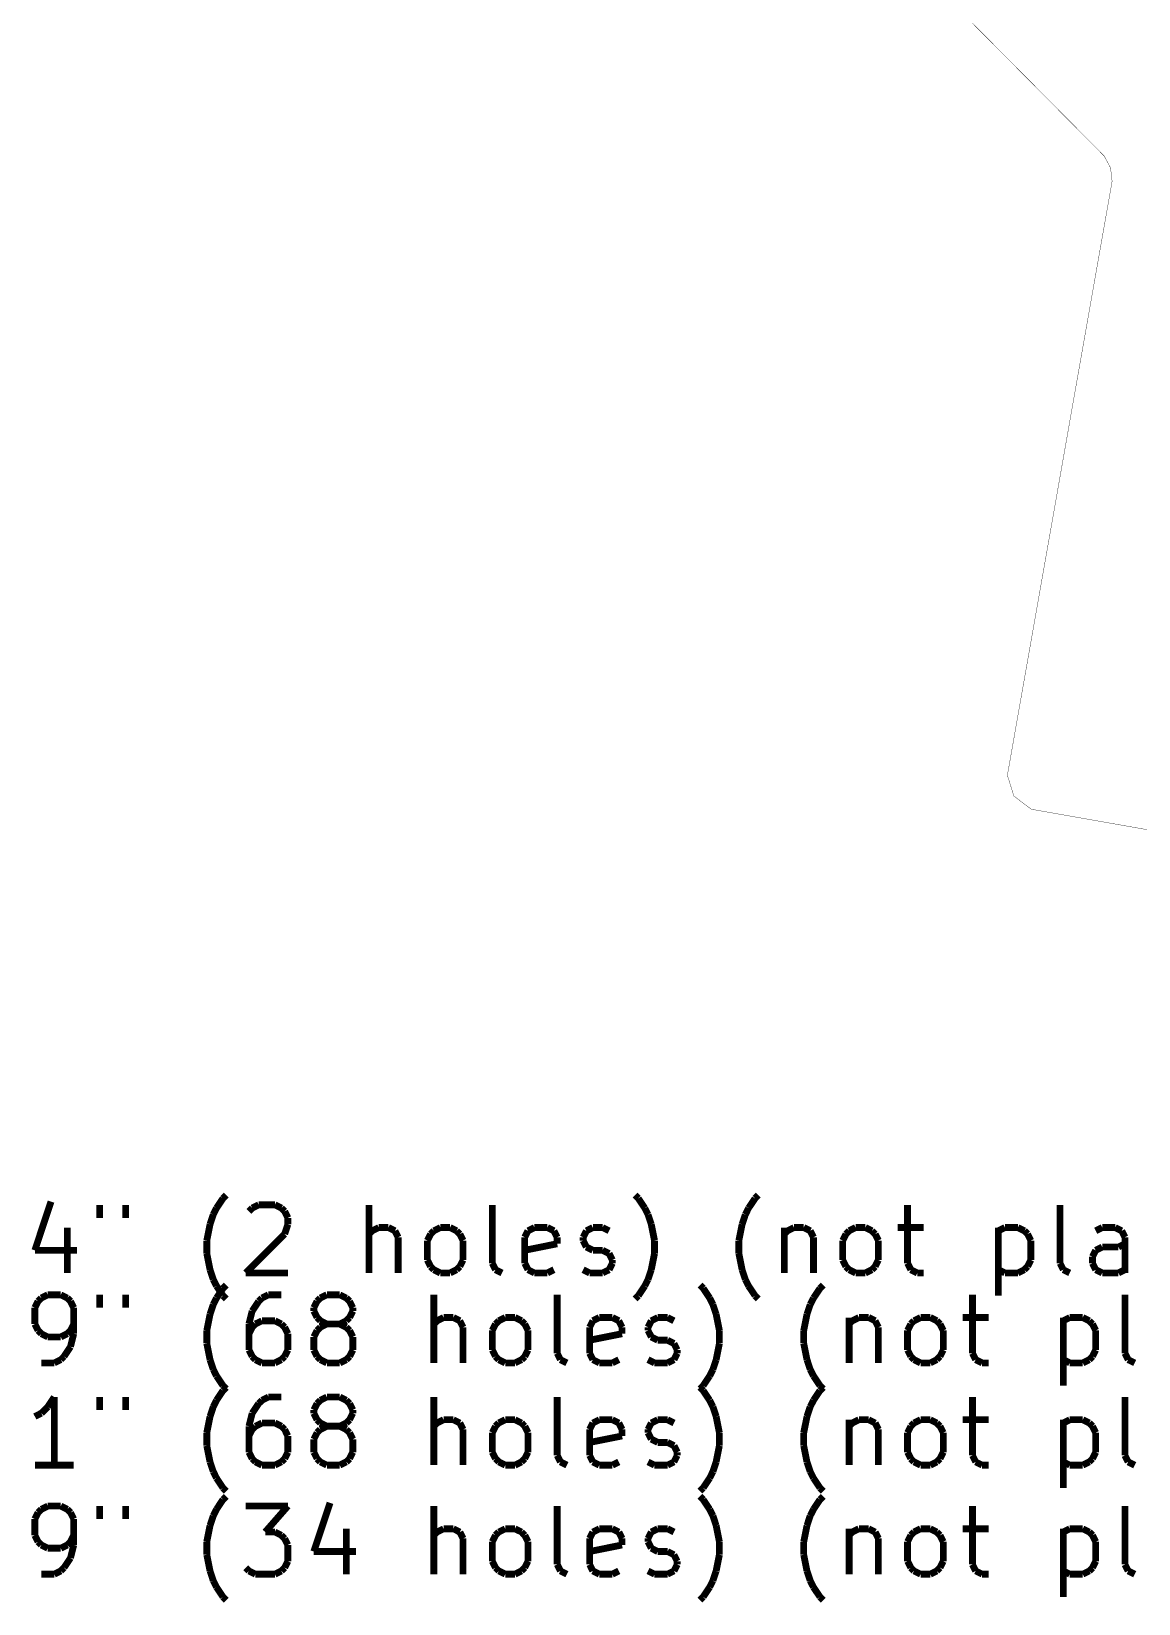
# Model space of a CAD drawing. Extents: x 0.23 to 9.34, y 0.11 to 4.43.
# Drawn here: x 1.493 to 2.772, y 0.108 to 1.925 of the extents above; entities that cross this region are included whole.
import ezdxf

# ---------------------------------------------------------------- set-up
doc = ezdxf.new("R2010")
doc.units = 0
doc.layers.get('0').update_dxf_attribs({"linetype": 'CONTINUOUS'})

msp = doc.modelspace()

# ---------------------------------------------------------------- linework, layer by layer
at = {"color": 173}
for points, const_width in [([(2.4706, 2.04465), (2.73036, 1.78288)], 0.000394), ([(2.74121, 1.74832), (2.74175, 1.75146), (2.73996, 1.76693), (2.73258, 1.78065), (2.73036, 1.78288)], 0.000394), ([(2.74121, 1.74832), (2.62169, 1.07048)], 0.000394), ([(2.62169, 1.07048), (2.62071, 1.06516), (2.62819, 1.04112), (2.64828, 1.02588), (2.65365, 1.0249)], 0.000394), ([(2.65365, 1.0249), (4.04943, 0.778754)], 0.000394), ([(1.71419, 0.576226), (1.71793, 0.579969)], 0.007874), ([(2.19417, 0.576226), (2.19038, 0.579969)], 0.007874), ([(2.32915, 0.576226), (2.3329, 0.579969)], 0.007874), ([(1.51546, 0.572483), (1.49675, 0.516222)], 0.007874), ([(1.57172, 0.568739), (1.57172, 0.553711)], 0.007874), ([(1.60172, 0.568739), (1.60172, 0.553711)], 0.007874), ([(1.70296, 0.557508), (1.70671, 0.564996)], 0.007874), ([(1.70671, 0.564996), (1.71419, 0.576226)], 0.007874), ([(1.74419, 0.561253), (1.74794, 0.564996)], 0.007874), ([(1.74794, 0.564996), (1.75543, 0.568739)], 0.007874), ([(1.75543, 0.568739), (1.77419, 0.568739)], 0.007874), ([(1.77419, 0.568739), (1.78168, 0.564996)], 0.007874), ([(1.78168, 0.564996), (1.78543, 0.561253)], 0.007874), ([(1.78543, 0.561253), (1.78917, 0.553711)], 0.007874), ([(1.88292, 0.490018), (1.88292, 0.568739)], 0.007874), ([(2.02539, 0.501247), (2.02539, 0.568739)], 0.007874), ([(2.20167, 0.564996), (2.19417, 0.576226)], 0.007874), ([(2.2054, 0.557508), (2.20167, 0.564996)], 0.007874), ([(2.31787, 0.557508), (2.32161, 0.564996)], 0.007874), ([(2.32161, 0.564996), (2.32915, 0.576226)], 0.007874), ([(2.50537, 0.568739), (2.50537, 0.501247)], 0.007874), ([(2.68158, 0.501247), (2.68158, 0.568739)], 0.007874), ([(1.53424, 0.542481), (1.53424, 0.490018)], 0.007874), ([(1.69547, 0.527507), (1.69922, 0.546224)], 0.007874), ([(1.69922, 0.546224), (1.70296, 0.557508)], 0.007874), ([(1.78917, 0.546224), (1.78543, 0.534993)], 0.007874), ([(1.78917, 0.553711), (1.78917, 0.546224)], 0.007874), ([(1.89421, 0.542481), (1.88667, 0.538738)], 0.007874), ([(1.90543, 0.542481), (1.89421, 0.542481)], 0.007874), ([(1.91292, 0.538738), (1.90543, 0.542481)], 0.007874), ([(1.9579, 0.538738), (1.96544, 0.542481)], 0.007874), ([(1.96544, 0.542481), (1.97667, 0.542481)], 0.007874), ([(1.97667, 0.542481), (1.98415, 0.538738)], 0.007874), ([(2.06668, 0.538738), (2.07417, 0.542481)], 0.007874), ([(2.07417, 0.542481), (2.08914, 0.542481)], 0.007874), ([(2.08914, 0.542481), (2.09668, 0.538738)], 0.007874), ([(2.13417, 0.538738), (2.14165, 0.542481)], 0.007874), ([(2.14165, 0.542481), (2.15289, 0.542481)], 0.007874), ([(2.15289, 0.542481), (2.16043, 0.538738)], 0.007874), ([(2.20915, 0.546224), (2.2054, 0.557508)], 0.007874), ([(2.21289, 0.527507), (2.20915, 0.546224)], 0.007874), ([(2.31039, 0.527507), (2.31413, 0.546224)], 0.007874), ([(2.31413, 0.546224), (2.31787, 0.557508)], 0.007874), ([(2.3629, 0.542481), (2.3629, 0.490018)], 0.007874), ([(2.36664, 0.538738), (2.37414, 0.542481)], 0.007874), ([(2.37414, 0.542481), (2.38536, 0.542481)], 0.007874), ([(2.38536, 0.542481), (2.39285, 0.538738)], 0.007874), ([(2.43787, 0.538738), (2.44536, 0.542481)], 0.007874), ([(2.44536, 0.542481), (2.4566, 0.542481)], 0.007874), ([(2.4566, 0.542481), (2.46414, 0.538738)], 0.007874), ([(2.49408, 0.542481), (2.52408, 0.542481)], 0.007874), ([(2.61035, 0.542481), (2.61035, 0.463758)], 0.007874), ([(2.61035, 0.538738), (2.61783, 0.542481)], 0.007874), ([(2.61783, 0.542481), (2.63286, 0.542481)], 0.007874), ([(2.63286, 0.542481), (2.64035, 0.538738)], 0.007874), ([(2.73031, 0.542481), (2.72282, 0.538738)], 0.007874), ([(2.74533, 0.542481), (2.73031, 0.542481)], 0.007874), ([(2.75282, 0.538738), (2.74533, 0.542481)], 0.007874), ([(1.69547, 0.512478), (1.69547, 0.527507)], 0.007874), ([(1.78543, 0.534993), (1.74046, 0.490018)], 0.007874), ([(1.88667, 0.538738), (1.88292, 0.534993)], 0.007874), ([(1.91667, 0.53125), (1.91292, 0.538738)], 0.007874), ([(1.91667, 0.490018), (1.91667, 0.53125)], 0.007874), ([(1.95042, 0.527507), (1.95415, 0.534993)], 0.007874), ([(1.95042, 0.504992), (1.95042, 0.527507)], 0.007874), ([(1.95415, 0.534993), (1.9579, 0.538738)], 0.007874), ([(1.98415, 0.538738), (1.9879, 0.534993)], 0.007874), ([(1.9879, 0.534993), (1.99164, 0.527507)], 0.007874), ([(1.99164, 0.527507), (1.99164, 0.504992)], 0.007874), ([(2.06293, 0.53125), (2.06668, 0.538738)], 0.007874), ([(2.06293, 0.501247), (2.06293, 0.53125)], 0.007874), ([(2.10042, 0.523762), (2.06293, 0.516222)], 0.007874), ([(2.09668, 0.538738), (2.10042, 0.53125)], 0.007874), ([(2.10042, 0.53125), (2.10042, 0.523762)], 0.007874), ([(2.13043, 0.53125), (2.13417, 0.538738)], 0.007874), ([(2.13043, 0.527507), (2.13043, 0.53125)], 0.007874), ([(2.13417, 0.519965), (2.13043, 0.527507)], 0.007874), ([(2.21289, 0.512478), (2.21289, 0.527507)], 0.007874), ([(2.31039, 0.512478), (2.31039, 0.527507)], 0.007874), ([(2.3629, 0.534993), (2.36664, 0.538738)], 0.007874), ([(2.39285, 0.538738), (2.39665, 0.53125)], 0.007874), ([(2.39665, 0.53125), (2.39665, 0.490018)], 0.007874), ([(2.43039, 0.527507), (2.43414, 0.534993)], 0.007874), ([(2.43039, 0.504992), (2.43039, 0.527507)], 0.007874), ([(2.43414, 0.534993), (2.43787, 0.538738)], 0.007874), ([(2.46414, 0.538738), (2.46789, 0.534993)], 0.007874), ([(2.46789, 0.534993), (2.47163, 0.527507)], 0.007874), ([(2.47163, 0.527507), (2.47163, 0.504992)], 0.007874), ([(2.64035, 0.538738), (2.6441, 0.534993)], 0.007874), ([(2.6441, 0.534993), (2.64785, 0.527507)], 0.007874), ([(2.64785, 0.527507), (2.64785, 0.504992)], 0.007874), ([(2.74908, 0.519965), (2.75657, 0.523762)], 0.007874), ([(2.75657, 0.53125), (2.75282, 0.538738)], 0.007874), ([(2.75657, 0.490018), (2.75657, 0.53125)], 0.007874), ([(1.49675, 0.516222), (1.54546, 0.516222)], 0.007874), ([(1.69922, 0.493761), (1.69547, 0.512478)], 0.007874), ([(1.95415, 0.497504), (1.95042, 0.504992)], 0.007874), ([(1.99164, 0.504992), (1.9879, 0.497504)], 0.007874), ([(2.14165, 0.516222), (2.13417, 0.519965)], 0.007874), ([(2.15289, 0.516222), (2.14165, 0.516222)], 0.007874), ([(2.16043, 0.512478), (2.15289, 0.516222)], 0.007874), ([(2.16417, 0.504992), (2.16043, 0.512478)], 0.007874), ([(2.16417, 0.501247), (2.16417, 0.504992)], 0.007874), ([(2.20915, 0.493761), (2.21289, 0.512478)], 0.007874), ([(2.31413, 0.493761), (2.31039, 0.512478)], 0.007874), ([(2.43414, 0.497504), (2.43039, 0.504992)], 0.007874), ([(2.47163, 0.504992), (2.46789, 0.497504)], 0.007874), ([(2.64785, 0.504992), (2.6441, 0.497504)], 0.007874), ([(2.71907, 0.508735), (2.72282, 0.516222)], 0.007874), ([(2.71907, 0.501247), (2.71907, 0.508735)], 0.007874), ([(2.72282, 0.516222), (2.73031, 0.519965)], 0.007874), ([(2.73031, 0.519965), (2.74908, 0.519965)], 0.007874), ([(1.70296, 0.482476), (1.69922, 0.493761)], 0.007874), ([(1.74046, 0.490018), (1.78917, 0.490018)], 0.007874), ([(1.9579, 0.493761), (1.95415, 0.497504)], 0.007874), ([(1.96544, 0.490018), (1.9579, 0.493761)], 0.007874), ([(1.97667, 0.490018), (1.96544, 0.490018)], 0.007874), ([(1.98415, 0.493761), (1.97667, 0.490018)], 0.007874), ([(1.9879, 0.497504), (1.98415, 0.493761)], 0.007874), ([(2.02919, 0.493761), (2.02539, 0.501247)], 0.007874), ([(2.03668, 0.490018), (2.02919, 0.493761)], 0.007874), ([(2.06668, 0.493761), (2.06293, 0.501247)], 0.007874), ([(2.07417, 0.490018), (2.06668, 0.493761)], 0.007874), ([(2.08914, 0.490018), (2.07417, 0.490018)], 0.007874), ([(2.09668, 0.493761), (2.08914, 0.490018)], 0.007874), ([(2.13043, 0.493761), (2.13792, 0.490018)], 0.007874), ([(2.13792, 0.490018), (2.15289, 0.490018)], 0.007874), ([(2.15289, 0.490018), (2.16043, 0.493761)], 0.007874), ([(2.16043, 0.493761), (2.16417, 0.501247)], 0.007874), ([(2.2054, 0.482476), (2.20915, 0.493761)], 0.007874), ([(2.31787, 0.482476), (2.31413, 0.493761)], 0.007874), ([(2.43787, 0.493761), (2.43414, 0.497504)], 0.007874), ([(2.44536, 0.490018), (2.43787, 0.493761)], 0.007874), ([(2.4566, 0.490018), (2.44536, 0.490018)], 0.007874), ([(2.46414, 0.493761), (2.4566, 0.490018)], 0.007874), ([(2.46789, 0.497504), (2.46414, 0.493761)], 0.007874), ([(2.50537, 0.501247), (2.50911, 0.493761)], 0.007874), ([(2.50911, 0.493761), (2.5166, 0.490018)], 0.007874), ([(2.5166, 0.490018), (2.52408, 0.490018)], 0.007874), ([(2.61783, 0.490018), (2.61035, 0.493761)], 0.007874), ([(2.63286, 0.490018), (2.61783, 0.490018)], 0.007874), ([(2.64035, 0.493761), (2.63286, 0.490018)], 0.007874), ([(2.6441, 0.497504), (2.64035, 0.493761)], 0.007874), ([(2.68533, 0.493761), (2.68158, 0.501247)], 0.007874), ([(2.69282, 0.490018), (2.68533, 0.493761)], 0.007874), ([(2.72282, 0.493761), (2.71907, 0.501247)], 0.007874), ([(2.73031, 0.490018), (2.72282, 0.493761)], 0.007874), ([(2.74908, 0.490018), (2.73031, 0.490018)], 0.007874), ([(2.75657, 0.493761), (2.74908, 0.490018)], 0.007874), ([(1.70671, 0.474989), (1.70296, 0.482476)], 0.007874), ([(1.71419, 0.463758), (1.70671, 0.474989)], 0.007874), ([(1.70671, 0.461046), (1.71419, 0.472276)], 0.007874), ([(1.71419, 0.472276), (1.71793, 0.476019)], 0.007874), ([(2.19417, 0.463758), (2.20167, 0.474989)], 0.007874), ([(2.20167, 0.474989), (2.2054, 0.482476)], 0.007874), ([(2.26915, 0.472276), (2.2654, 0.476019)], 0.007874), ([(2.27664, 0.461046), (2.26915, 0.472276)], 0.007874), ([(2.32161, 0.474989), (2.31787, 0.482476)], 0.007874), ([(2.32915, 0.463758), (2.32161, 0.474989)], 0.007874), ([(2.39665, 0.461046), (2.40414, 0.472276)], 0.007874), ([(2.40414, 0.472276), (2.40788, 0.476019)], 0.007874), ([(1.50049, 0.457303), (1.49675, 0.449815)], 0.007874), ([(1.50424, 0.461046), (1.50049, 0.457303)], 0.007874), ([(1.51172, 0.464789), (1.50424, 0.461046)], 0.007874), ([(1.52675, 0.464789), (1.51172, 0.464789)], 0.007874), ([(1.53424, 0.461046), (1.52675, 0.464789)], 0.007874), ([(1.53797, 0.457303), (1.53424, 0.461046)], 0.007874), ([(1.54172, 0.449815), (1.53797, 0.457303)], 0.007874), ([(1.57172, 0.464789), (1.57172, 0.449815)], 0.007874), ([(1.60172, 0.464789), (1.60172, 0.449815)], 0.007874), ([(1.69922, 0.442275), (1.70296, 0.45356)], 0.007874), ([(1.70296, 0.45356), (1.70671, 0.461046)], 0.007874), ([(1.71793, 0.460015), (1.71419, 0.463758)], 0.007874), ([(1.75543, 0.457303), (1.74794, 0.446072)], 0.007874), ([(1.75922, 0.461046), (1.75543, 0.457303)], 0.007874), ([(1.76671, 0.464789), (1.75922, 0.461046)], 0.007874), ([(1.78168, 0.464789), (1.76671, 0.464789)], 0.007874), ([(1.81917, 0.449815), (1.82292, 0.457303)], 0.007874), ([(1.82292, 0.457303), (1.82671, 0.461046)], 0.007874), ([(1.82671, 0.461046), (1.83421, 0.464789)], 0.007874), ([(1.83421, 0.464789), (1.84918, 0.464789)], 0.007874), ([(1.84918, 0.464789), (1.85667, 0.461046)], 0.007874), ([(1.85667, 0.461046), (1.86046, 0.457303)], 0.007874), ([(1.86046, 0.457303), (1.86421, 0.449815)], 0.007874), ([(1.9579, 0.386068), (1.9579, 0.464789)], 0.007874), ([(2.10042, 0.397299), (2.10042, 0.464789)], 0.007874), ([(2.19038, 0.460015), (2.19417, 0.463758)], 0.007874), ([(2.28039, 0.45356), (2.27664, 0.461046)], 0.007874), ([(2.28413, 0.442275), (2.28039, 0.45356)], 0.007874), ([(2.3329, 0.460015), (2.32915, 0.463758)], 0.007874), ([(2.38911, 0.442275), (2.39285, 0.45356)], 0.007874), ([(2.39285, 0.45356), (2.39665, 0.461046)], 0.007874), ([(2.58035, 0.464789), (2.58035, 0.397299)], 0.007874), ([(2.75657, 0.397299), (2.75657, 0.464789)], 0.007874), ([(1.49675, 0.449815), (1.49675, 0.431044)], 0.007874), ([(1.54172, 0.419814), (1.54172, 0.449815)], 0.007874), ([(1.69547, 0.423557), (1.69922, 0.442275)], 0.007874), ([(1.74794, 0.446072), (1.74419, 0.431044)], 0.007874), ([(1.75922, 0.434788), (1.75168, 0.431044)], 0.007874), ([(1.77419, 0.434788), (1.75922, 0.434788)], 0.007874), ([(1.78168, 0.431044), (1.77419, 0.434788)], 0.007874), ([(1.81917, 0.446072), (1.81917, 0.449815)], 0.007874), ([(1.82292, 0.438531), (1.81917, 0.446072)], 0.007874), ([(1.82671, 0.434788), (1.82292, 0.438531)], 0.007874), ([(1.83421, 0.431044), (1.82671, 0.434788)], 0.007874), ([(1.85667, 0.434788), (1.84918, 0.431044)], 0.007874), ([(1.86046, 0.438531), (1.85667, 0.434788)], 0.007874), ([(1.86421, 0.446072), (1.86046, 0.438531)], 0.007874), ([(1.86421, 0.449815), (1.86421, 0.446072)], 0.007874), ([(1.96169, 0.434788), (1.9579, 0.431044)], 0.007874), ([(1.96918, 0.438531), (1.96169, 0.434788)], 0.007874), ([(1.98042, 0.438531), (1.96918, 0.438531)], 0.007874), ([(1.9879, 0.434788), (1.98042, 0.438531)], 0.007874), ([(1.99164, 0.4273), (1.9879, 0.434788)], 0.007874), ([(2.02919, 0.431044), (2.03293, 0.434788)], 0.007874), ([(2.03293, 0.434788), (2.04042, 0.438531)], 0.007874), ([(2.04042, 0.438531), (2.05165, 0.438531)], 0.007874), ([(2.05165, 0.438531), (2.05919, 0.434788)], 0.007874), ([(2.05919, 0.434788), (2.06293, 0.431044)], 0.007874), ([(2.13792, 0.4273), (2.14165, 0.434788)], 0.007874), ([(2.14165, 0.434788), (2.14914, 0.438531)], 0.007874), ([(2.14914, 0.438531), (2.16417, 0.438531)], 0.007874), ([(2.16417, 0.438531), (2.17165, 0.434788)], 0.007874), ([(2.17165, 0.434788), (2.1754, 0.4273)], 0.007874), ([(2.2054, 0.4273), (2.20915, 0.434788)], 0.007874), ([(2.20915, 0.434788), (2.21664, 0.438531)], 0.007874), ([(2.21664, 0.438531), (2.22792, 0.438531)], 0.007874), ([(2.22792, 0.438531), (2.2354, 0.434788)], 0.007874), ([(2.28788, 0.423557), (2.28413, 0.442275)], 0.007874), ([(2.38536, 0.423557), (2.38911, 0.442275)], 0.007874), ([(2.43787, 0.438531), (2.43787, 0.386068)], 0.007874), ([(2.43787, 0.431044), (2.44162, 0.434788)], 0.007874), ([(2.44162, 0.434788), (2.44911, 0.438531)], 0.007874), ([(2.44911, 0.438531), (2.46035, 0.438531)], 0.007874), ([(2.46035, 0.438531), (2.46789, 0.434788)], 0.007874), ([(2.46789, 0.434788), (2.47163, 0.4273)], 0.007874), ([(2.50911, 0.431044), (2.51286, 0.434788)], 0.007874), ([(2.51286, 0.434788), (2.52035, 0.438531)], 0.007874), ([(2.52035, 0.438531), (2.53162, 0.438531)], 0.007874), ([(2.53162, 0.438531), (2.53911, 0.434788)], 0.007874), ([(2.53911, 0.434788), (2.54286, 0.431044)], 0.007874), ([(2.56913, 0.438531), (2.59912, 0.438531)], 0.007874), ([(2.68533, 0.438531), (2.68533, 0.35981)], 0.007874), ([(2.68533, 0.434788), (2.69282, 0.438531)], 0.007874), ([(2.69282, 0.438531), (2.70785, 0.438531)], 0.007874), ([(2.70785, 0.438531), (2.71533, 0.434788)], 0.007874), ([(2.71533, 0.434788), (2.71907, 0.431044)], 0.007874), ([(1.49675, 0.431044), (1.50049, 0.423557)], 0.007874), ([(1.50049, 0.423557), (1.50424, 0.419814)], 0.007874), ([(1.50424, 0.419814), (1.51172, 0.416069)], 0.007874), ([(1.51172, 0.416069), (1.52675, 0.416069)], 0.007874), ([(1.52675, 0.416069), (1.53424, 0.419814)], 0.007874), ([(1.53424, 0.419814), (1.53797, 0.423557)], 0.007874), ([(1.53797, 0.423557), (1.54172, 0.431044)], 0.007874), ([(1.53797, 0.404785), (1.54172, 0.419814)], 0.007874), ([(1.69547, 0.408529), (1.69547, 0.423557)], 0.007874), ([(1.74419, 0.431044), (1.74419, 0.401042)], 0.007874), ([(1.74794, 0.4273), (1.74419, 0.419814)], 0.007874), ([(1.75168, 0.431044), (1.74794, 0.4273)], 0.007874), ([(1.78543, 0.4273), (1.78168, 0.431044)], 0.007874), ([(1.78917, 0.419814), (1.78543, 0.4273)], 0.007874), ([(1.78917, 0.401042), (1.78917, 0.419814)], 0.007874), ([(1.82292, 0.423557), (1.81917, 0.416069)], 0.007874), ([(1.81917, 0.416069), (1.81917, 0.401042)], 0.007874), ([(1.82671, 0.4273), (1.82292, 0.423557)], 0.007874), ([(1.83421, 0.431044), (1.82671, 0.4273)], 0.007874), ([(1.84918, 0.431044), (1.83421, 0.431044)], 0.007874), ([(1.85667, 0.4273), (1.84918, 0.431044)], 0.007874), ([(1.86046, 0.423557), (1.85667, 0.4273)], 0.007874), ([(1.86421, 0.416069), (1.86046, 0.423557)], 0.007874), ([(1.86421, 0.401042), (1.86421, 0.416069)], 0.007874), ([(1.99164, 0.386068), (1.99164, 0.4273)], 0.007874), ([(2.02539, 0.423557), (2.02919, 0.431044)], 0.007874), ([(2.02539, 0.401042), (2.02539, 0.423557)], 0.007874), ([(2.06293, 0.431044), (2.06668, 0.423557)], 0.007874), ([(2.06668, 0.423557), (2.06668, 0.401042)], 0.007874), ([(2.13792, 0.397299), (2.13792, 0.4273)], 0.007874), ([(2.1754, 0.419814), (2.13792, 0.412326)], 0.007874), ([(2.1754, 0.4273), (2.1754, 0.419814)], 0.007874), ([(2.2054, 0.423557), (2.2054, 0.4273)], 0.007874), ([(2.20915, 0.416069), (2.2054, 0.423557)], 0.007874), ([(2.21664, 0.412326), (2.20915, 0.416069)], 0.007874), ([(2.28788, 0.408529), (2.28788, 0.423557)], 0.007874), ([(2.38536, 0.408529), (2.38536, 0.423557)], 0.007874), ([(2.47163, 0.4273), (2.47163, 0.386068)], 0.007874), ([(2.50537, 0.423557), (2.50911, 0.431044)], 0.007874), ([(2.50537, 0.401042), (2.50537, 0.423557)], 0.007874), ([(2.54286, 0.431044), (2.5466, 0.423557)], 0.007874), ([(2.5466, 0.423557), (2.5466, 0.401042)], 0.007874), ([(2.71907, 0.431044), (2.72282, 0.423557)], 0.007874), ([(2.72282, 0.423557), (2.72282, 0.401042)], 0.007874), ([(1.53049, 0.393554), (1.53797, 0.404785)], 0.007874), ([(1.69922, 0.389811), (1.69547, 0.408529)], 0.007874), ([(1.74419, 0.401042), (1.74794, 0.393554)], 0.007874), ([(1.78543, 0.393554), (1.78917, 0.401042)], 0.007874), ([(1.81917, 0.401042), (1.82292, 0.393554)], 0.007874), ([(1.86046, 0.393554), (1.86421, 0.401042)], 0.007874), ([(2.02919, 0.393554), (2.02539, 0.401042)], 0.007874), ([(2.06668, 0.401042), (2.06293, 0.393554)], 0.007874), ([(2.10417, 0.389811), (2.10042, 0.397299)], 0.007874), ([(2.14165, 0.389811), (2.13792, 0.397299)], 0.007874), ([(2.22792, 0.412326), (2.21664, 0.412326)], 0.007874), ([(2.2354, 0.408529), (2.22792, 0.412326)], 0.007874), ([(2.23915, 0.401042), (2.2354, 0.408529)], 0.007874), ([(2.2354, 0.389811), (2.23915, 0.397299)], 0.007874), ([(2.23915, 0.397299), (2.23915, 0.401042)], 0.007874), ([(2.28413, 0.389811), (2.28788, 0.408529)], 0.007874), ([(2.38911, 0.389811), (2.38536, 0.408529)], 0.007874), ([(2.50911, 0.393554), (2.50537, 0.401042)], 0.007874), ([(2.5466, 0.401042), (2.54286, 0.393554)], 0.007874), ([(2.58035, 0.397299), (2.5841, 0.389811)], 0.007874), ([(2.72282, 0.401042), (2.71907, 0.393554)], 0.007874), ([(2.76031, 0.389811), (2.75657, 0.397299)], 0.007874), ([(1.50424, 0.386068), (1.51921, 0.386068)], 0.007874), ([(1.51921, 0.386068), (1.52675, 0.389811)], 0.007874), ([(1.52675, 0.389811), (1.53049, 0.393554)], 0.007874), ([(1.70296, 0.378581), (1.69922, 0.389811)], 0.007874), ([(1.70671, 0.371039), (1.70296, 0.378581)], 0.007874), ([(1.74794, 0.393554), (1.75168, 0.389811)], 0.007874), ([(1.75168, 0.389811), (1.75922, 0.386068)], 0.007874), ([(1.75922, 0.386068), (1.77419, 0.386068)], 0.007874), ([(1.77419, 0.386068), (1.78168, 0.389811)], 0.007874), ([(1.78168, 0.389811), (1.78543, 0.393554)], 0.007874), ([(1.82292, 0.393554), (1.82671, 0.389811)], 0.007874), ([(1.82671, 0.389811), (1.83421, 0.386068)], 0.007874), ([(1.83421, 0.386068), (1.84918, 0.386068)], 0.007874), ([(1.84918, 0.386068), (1.85667, 0.389811)], 0.007874), ([(1.85667, 0.389811), (1.86046, 0.393554)], 0.007874), ([(2.03293, 0.389811), (2.02919, 0.393554)], 0.007874), ([(2.04042, 0.386068), (2.03293, 0.389811)], 0.007874), ([(2.05165, 0.386068), (2.04042, 0.386068)], 0.007874), ([(2.05919, 0.389811), (2.05165, 0.386068)], 0.007874), ([(2.06293, 0.393554), (2.05919, 0.389811)], 0.007874), ([(2.11165, 0.386068), (2.10417, 0.389811)], 0.007874), ([(2.14914, 0.386068), (2.14165, 0.389811)], 0.007874), ([(2.16417, 0.386068), (2.14914, 0.386068)], 0.007874), ([(2.17165, 0.389811), (2.16417, 0.386068)], 0.007874), ([(2.2054, 0.389811), (2.21289, 0.386068)], 0.007874), ([(2.21289, 0.386068), (2.22792, 0.386068)], 0.007874), ([(2.22792, 0.386068), (2.2354, 0.389811)], 0.007874), ([(2.27664, 0.371039), (2.28039, 0.378581)], 0.007874), ([(2.28039, 0.378581), (2.28413, 0.389811)], 0.007874), ([(2.39285, 0.378581), (2.38911, 0.389811)], 0.007874), ([(2.39665, 0.371039), (2.39285, 0.378581)], 0.007874), ([(2.51286, 0.389811), (2.50911, 0.393554)], 0.007874), ([(2.52035, 0.386068), (2.51286, 0.389811)], 0.007874), ([(2.53162, 0.386068), (2.52035, 0.386068)], 0.007874), ([(2.53911, 0.389811), (2.53162, 0.386068)], 0.007874), ([(2.54286, 0.393554), (2.53911, 0.389811)], 0.007874), ([(2.5841, 0.389811), (2.59158, 0.386068)], 0.007874), ([(2.59158, 0.386068), (2.59912, 0.386068)], 0.007874), ([(2.69282, 0.386068), (2.68533, 0.389811)], 0.007874), ([(2.70785, 0.386068), (2.69282, 0.386068)], 0.007874), ([(2.71533, 0.389811), (2.70785, 0.386068)], 0.007874), ([(2.71907, 0.393554), (2.71533, 0.389811)], 0.007874), ([(2.76785, 0.386068), (2.76031, 0.389811)], 0.007874), ([(1.71419, 0.35981), (1.70671, 0.371039)], 0.007874), ([(1.71793, 0.356065), (1.71419, 0.35981)], 0.007874), ([(2.2654, 0.356065), (2.26915, 0.35981)], 0.007874), ([(2.26915, 0.35981), (2.27664, 0.371039)], 0.007874), ([(2.40414, 0.35981), (2.39665, 0.371039)], 0.007874), ([(2.40788, 0.356065), (2.40414, 0.35981)], 0.007874), ([(1.51921, 0.346679), (1.51172, 0.335449)], 0.007874), ([(1.51921, 0.267958), (1.51921, 0.346679)], 0.007874), ([(1.57172, 0.346679), (1.57172, 0.331706)], 0.007874), ([(1.60172, 0.346679), (1.60172, 0.331706)], 0.007874), ([(1.70296, 0.335449), (1.70671, 0.342936)], 0.007874), ([(1.70671, 0.342936), (1.71419, 0.354167)], 0.007874), ([(1.71419, 0.354167), (1.71793, 0.35791)], 0.007874), ([(1.75922, 0.342936), (1.75543, 0.339193)], 0.007874), ([(1.76671, 0.346679), (1.75922, 0.342936)], 0.007874), ([(1.78168, 0.346679), (1.76671, 0.346679)], 0.007874), ([(1.82292, 0.339193), (1.82671, 0.342936)], 0.007874), ([(1.82671, 0.342936), (1.83421, 0.346679)], 0.007874), ([(1.83421, 0.346679), (1.84918, 0.346679)], 0.007874), ([(1.84918, 0.346679), (1.85667, 0.342936)], 0.007874), ([(1.85667, 0.342936), (1.86046, 0.339193)], 0.007874), ([(1.9579, 0.267958), (1.9579, 0.346679)], 0.007874), ([(2.10042, 0.279189), (2.10042, 0.346679)], 0.007874), ([(2.26915, 0.354167), (2.2654, 0.35791)], 0.007874), ([(2.27664, 0.342936), (2.26915, 0.354167)], 0.007874), ([(2.28039, 0.335449), (2.27664, 0.342936)], 0.007874), ([(2.39285, 0.335449), (2.39665, 0.342936)], 0.007874), ([(2.39665, 0.342936), (2.40414, 0.354167)], 0.007874), ([(2.40414, 0.354167), (2.40788, 0.35791)], 0.007874), ([(2.58035, 0.346679), (2.58035, 0.279189)], 0.007874), ([(2.75657, 0.279189), (2.75657, 0.346679)], 0.007874), ([(1.50424, 0.327963), (1.49675, 0.324164)], 0.007874), ([(1.51172, 0.335449), (1.50424, 0.327963)], 0.007874), ([(1.69547, 0.305447), (1.69922, 0.324164)], 0.007874), ([(1.69922, 0.324164), (1.70296, 0.335449)], 0.007874), ([(1.74794, 0.327963), (1.74419, 0.312935)], 0.007874), ([(1.75543, 0.339193), (1.74794, 0.327963)], 0.007874), ([(1.81917, 0.331706), (1.82292, 0.339193)], 0.007874), ([(1.81917, 0.327963), (1.81917, 0.331706)], 0.007874), ([(1.82292, 0.320421), (1.81917, 0.327963)], 0.007874), ([(1.86046, 0.339193), (1.86421, 0.331706)], 0.007874), ([(1.86421, 0.327963), (1.86046, 0.320421)], 0.007874), ([(1.86421, 0.331706), (1.86421, 0.327963)], 0.007874), ([(2.28413, 0.324164), (2.28039, 0.335449)], 0.007874), ([(2.28788, 0.305447), (2.28413, 0.324164)], 0.007874), ([(2.38536, 0.305447), (2.38911, 0.324164)], 0.007874), ([(2.38911, 0.324164), (2.39285, 0.335449)], 0.007874), ([(1.69547, 0.290419), (1.69547, 0.305447)], 0.007874), ([(1.74419, 0.312935), (1.74419, 0.282932)], 0.007874), ([(1.74794, 0.30919), (1.74419, 0.301704)], 0.007874), ([(1.75168, 0.312935), (1.74794, 0.30919)], 0.007874), ([(1.75922, 0.316678), (1.75168, 0.312935)], 0.007874), ([(1.77419, 0.316678), (1.75922, 0.316678)], 0.007874), ([(1.78168, 0.312935), (1.77419, 0.316678)], 0.007874), ([(1.78543, 0.30919), (1.78168, 0.312935)], 0.007874), ([(1.78917, 0.301704), (1.78543, 0.30919)], 0.007874), ([(1.82292, 0.305447), (1.81917, 0.29796)], 0.007874), ([(1.82671, 0.316678), (1.82292, 0.320421)], 0.007874), ([(1.82671, 0.30919), (1.82292, 0.305447)], 0.007874), ([(1.83421, 0.312935), (1.82671, 0.316678)], 0.007874), ([(1.83421, 0.312935), (1.82671, 0.30919)], 0.007874), ([(1.84918, 0.312935), (1.83421, 0.312935)], 0.007874), ([(1.85667, 0.316678), (1.84918, 0.312935)], 0.007874), ([(1.85667, 0.30919), (1.84918, 0.312935)], 0.007874), ([(1.86046, 0.320421), (1.85667, 0.316678)], 0.007874), ([(1.86046, 0.305447), (1.85667, 0.30919)], 0.007874), ([(1.86421, 0.29796), (1.86046, 0.305447)], 0.007874), ([(1.96169, 0.316678), (1.9579, 0.312935)], 0.007874), ([(1.96918, 0.320421), (1.96169, 0.316678)], 0.007874), ([(1.98042, 0.320421), (1.96918, 0.320421)], 0.007874), ([(1.9879, 0.316678), (1.98042, 0.320421)], 0.007874), ([(1.99164, 0.30919), (1.9879, 0.316678)], 0.007874), ([(1.99164, 0.267958), (1.99164, 0.30919)], 0.007874), ([(2.02539, 0.305447), (2.02919, 0.312935)], 0.007874), ([(2.02539, 0.282932), (2.02539, 0.305447)], 0.007874), ([(2.02919, 0.312935), (2.03293, 0.316678)], 0.007874), ([(2.03293, 0.316678), (2.04042, 0.320421)], 0.007874), ([(2.04042, 0.320421), (2.05165, 0.320421)], 0.007874), ([(2.05165, 0.320421), (2.05919, 0.316678)], 0.007874), ([(2.05919, 0.316678), (2.06293, 0.312935)], 0.007874), ([(2.06293, 0.312935), (2.06668, 0.305447)], 0.007874), ([(2.06668, 0.305447), (2.06668, 0.282932)], 0.007874), ([(2.13792, 0.30919), (2.14165, 0.316678)], 0.007874), ([(2.13792, 0.279189), (2.13792, 0.30919)], 0.007874), ([(2.14165, 0.316678), (2.14914, 0.320421)], 0.007874), ([(2.14914, 0.320421), (2.16417, 0.320421)], 0.007874), ([(2.16417, 0.320421), (2.17165, 0.316678)], 0.007874), ([(2.17165, 0.316678), (2.1754, 0.30919)], 0.007874), ([(2.1754, 0.30919), (2.1754, 0.301704)], 0.007874), ([(2.2054, 0.30919), (2.20915, 0.316678)], 0.007874), ([(2.2054, 0.305447), (2.2054, 0.30919)], 0.007874), ([(2.20915, 0.29796), (2.2054, 0.305447)], 0.007874), ([(2.20915, 0.316678), (2.21664, 0.320421)], 0.007874), ([(2.21664, 0.320421), (2.22792, 0.320421)], 0.007874), ([(2.22792, 0.320421), (2.2354, 0.316678)], 0.007874), ([(2.28788, 0.290419), (2.28788, 0.305447)], 0.007874), ([(2.38536, 0.290419), (2.38536, 0.305447)], 0.007874), ([(2.43787, 0.320421), (2.43787, 0.267958)], 0.007874), ([(2.43787, 0.312935), (2.44162, 0.316678)], 0.007874), ([(2.44162, 0.316678), (2.44911, 0.320421)], 0.007874), ([(2.44911, 0.320421), (2.46035, 0.320421)], 0.007874), ([(2.46035, 0.320421), (2.46789, 0.316678)], 0.007874), ([(2.46789, 0.316678), (2.47163, 0.30919)], 0.007874), ([(2.47163, 0.30919), (2.47163, 0.267958)], 0.007874), ([(2.50537, 0.305447), (2.50911, 0.312935)], 0.007874), ([(2.50537, 0.282932), (2.50537, 0.305447)], 0.007874), ([(2.50911, 0.312935), (2.51286, 0.316678)], 0.007874), ([(2.51286, 0.316678), (2.52035, 0.320421)], 0.007874), ([(2.52035, 0.320421), (2.53162, 0.320421)], 0.007874), ([(2.53162, 0.320421), (2.53911, 0.316678)], 0.007874), ([(2.53911, 0.316678), (2.54286, 0.312935)], 0.007874), ([(2.54286, 0.312935), (2.5466, 0.305447)], 0.007874), ([(2.5466, 0.305447), (2.5466, 0.282932)], 0.007874), ([(2.56913, 0.320421), (2.59912, 0.320421)], 0.007874), ([(2.68533, 0.320421), (2.68533, 0.241699)], 0.007874), ([(2.68533, 0.316678), (2.69282, 0.320421)], 0.007874), ([(2.69282, 0.320421), (2.70785, 0.320421)], 0.007874), ([(2.70785, 0.320421), (2.71533, 0.316678)], 0.007874), ([(2.71533, 0.316678), (2.71907, 0.312935)], 0.007874), ([(2.71907, 0.312935), (2.72282, 0.305447)], 0.007874), ([(2.72282, 0.305447), (2.72282, 0.282932)], 0.007874), ([(1.69922, 0.271701), (1.69547, 0.290419)], 0.007874), ([(1.78917, 0.282932), (1.78917, 0.301704)], 0.007874), ([(1.81917, 0.29796), (1.81917, 0.282932)], 0.007874), ([(1.86421, 0.282932), (1.86421, 0.29796)], 0.007874), ([(2.1754, 0.301704), (2.13792, 0.294217)], 0.007874), ([(2.21664, 0.294217), (2.20915, 0.29796)], 0.007874), ([(2.22792, 0.294217), (2.21664, 0.294217)], 0.007874), ([(2.2354, 0.290419), (2.22792, 0.294217)], 0.007874), ([(2.23915, 0.282932), (2.2354, 0.290419)], 0.007874), ([(2.28413, 0.271701), (2.28788, 0.290419)], 0.007874), ([(2.38911, 0.271701), (2.38536, 0.290419)], 0.007874), ([(1.70296, 0.260471), (1.69922, 0.271701)], 0.007874), ([(1.74419, 0.282932), (1.74794, 0.275444)], 0.007874), ([(1.74794, 0.275444), (1.75168, 0.271701)], 0.007874), ([(1.75168, 0.271701), (1.75922, 0.267958)], 0.007874), ([(1.77419, 0.267958), (1.78168, 0.271701)], 0.007874), ([(1.78168, 0.271701), (1.78543, 0.275444)], 0.007874), ([(1.78543, 0.275444), (1.78917, 0.282932)], 0.007874), ([(1.81917, 0.282932), (1.82292, 0.275444)], 0.007874), ([(1.82292, 0.275444), (1.82671, 0.271701)], 0.007874), ([(1.82671, 0.271701), (1.83421, 0.267958)], 0.007874), ([(1.84918, 0.267958), (1.85667, 0.271701)], 0.007874), ([(1.85667, 0.271701), (1.86046, 0.275444)], 0.007874), ([(1.86046, 0.275444), (1.86421, 0.282932)], 0.007874), ([(2.02919, 0.275444), (2.02539, 0.282932)], 0.007874), ([(2.03293, 0.271701), (2.02919, 0.275444)], 0.007874), ([(2.04042, 0.267958), (2.03293, 0.271701)], 0.007874), ([(2.05919, 0.271701), (2.05165, 0.267958)], 0.007874), ([(2.06293, 0.275444), (2.05919, 0.271701)], 0.007874), ([(2.06668, 0.282932), (2.06293, 0.275444)], 0.007874), ([(2.10417, 0.271701), (2.10042, 0.279189)], 0.007874), ([(2.11165, 0.267958), (2.10417, 0.271701)], 0.007874), ([(2.14165, 0.271701), (2.13792, 0.279189)], 0.007874), ([(2.14914, 0.267958), (2.14165, 0.271701)], 0.007874), ([(2.17165, 0.271701), (2.16417, 0.267958)], 0.007874), ([(2.2054, 0.271701), (2.21289, 0.267958)], 0.007874), ([(2.22792, 0.267958), (2.2354, 0.271701)], 0.007874), ([(2.2354, 0.271701), (2.23915, 0.279189)], 0.007874), ([(2.23915, 0.279189), (2.23915, 0.282932)], 0.007874), ([(2.28039, 0.260471), (2.28413, 0.271701)], 0.007874), ([(2.39285, 0.260471), (2.38911, 0.271701)], 0.007874), ([(2.50911, 0.275444), (2.50537, 0.282932)], 0.007874), ([(2.51286, 0.271701), (2.50911, 0.275444)], 0.007874), ([(2.52035, 0.267958), (2.51286, 0.271701)], 0.007874), ([(2.53911, 0.271701), (2.53162, 0.267958)], 0.007874), ([(2.54286, 0.275444), (2.53911, 0.271701)], 0.007874), ([(2.5466, 0.282932), (2.54286, 0.275444)], 0.007874), ([(2.58035, 0.279189), (2.5841, 0.271701)], 0.007874), ([(2.5841, 0.271701), (2.59158, 0.267958)], 0.007874), ([(2.69282, 0.267958), (2.68533, 0.271701)], 0.007874), ([(2.71533, 0.271701), (2.70785, 0.267958)], 0.007874), ([(2.71907, 0.275444), (2.71533, 0.271701)], 0.007874), ([(2.72282, 0.282932), (2.71907, 0.275444)], 0.007874), ([(2.76031, 0.271701), (2.75657, 0.279189)], 0.007874), ([(2.76785, 0.267958), (2.76031, 0.271701)], 0.007874), ([(1.54172, 0.267958), (1.49675, 0.267958)], 0.007874), ([(1.70671, 0.252929), (1.70296, 0.260471)], 0.007874), ([(1.71419, 0.241699), (1.70671, 0.252929)], 0.007874), ([(1.75922, 0.267958), (1.77419, 0.267958)], 0.007874), ([(1.83421, 0.267958), (1.84918, 0.267958)], 0.007874), ([(2.05165, 0.267958), (2.04042, 0.267958)], 0.007874), ([(2.16417, 0.267958), (2.14914, 0.267958)], 0.007874), ([(2.21289, 0.267958), (2.22792, 0.267958)], 0.007874), ([(2.26915, 0.241699), (2.27664, 0.252929)], 0.007874), ([(2.27664, 0.252929), (2.28039, 0.260471)], 0.007874), ([(2.39665, 0.252929), (2.39285, 0.260471)], 0.007874), ([(2.40414, 0.241699), (2.39665, 0.252929)], 0.007874), ([(2.53162, 0.267958), (2.52035, 0.267958)], 0.007874), ([(2.59158, 0.267958), (2.59912, 0.267958)], 0.007874), ([(2.70785, 0.267958), (2.69282, 0.267958)], 0.007874), ([(1.71793, 0.237956), (1.71419, 0.241699)], 0.007874), ([(2.2654, 0.237956), (2.26915, 0.241699)], 0.007874), ([(2.40788, 0.237956), (2.40414, 0.241699)], 0.007874), ([(1.50424, 0.21696), (1.50049, 0.213217)], 0.007874), ([(1.51172, 0.220703), (1.50424, 0.21696)], 0.007874), ([(1.52675, 0.220703), (1.51172, 0.220703)], 0.007874), ([(1.53424, 0.21696), (1.52675, 0.220703)], 0.007874), ([(1.53797, 0.213217), (1.53424, 0.21696)], 0.007874), ([(1.57172, 0.220703), (1.57172, 0.205729)], 0.007874), ([(1.60172, 0.220703), (1.60172, 0.205729)], 0.007874), ([(1.70296, 0.209472), (1.70671, 0.21696)], 0.007874), ([(1.70671, 0.21696), (1.71419, 0.22819)], 0.007874), ([(1.71419, 0.22819), (1.71793, 0.231933)], 0.007874), ([(1.74046, 0.220703), (1.78917, 0.220703)], 0.007874), ([(1.78917, 0.220703), (1.76297, 0.190701)], 0.007874), ([(1.83794, 0.224447), (1.81917, 0.168186)], 0.007874), ([(1.9579, 0.141982), (1.9579, 0.220703)], 0.007874), ([(2.10042, 0.153212), (2.10042, 0.220703)], 0.007874), ([(2.26915, 0.22819), (2.2654, 0.231933)], 0.007874), ([(2.27664, 0.21696), (2.26915, 0.22819)], 0.007874), ([(2.28039, 0.209472), (2.27664, 0.21696)], 0.007874), ([(2.39285, 0.209472), (2.39665, 0.21696)], 0.007874), ([(2.39665, 0.21696), (2.40414, 0.22819)], 0.007874), ([(2.40414, 0.22819), (2.40788, 0.231933)], 0.007874), ([(2.58035, 0.220703), (2.58035, 0.153212)], 0.007874), ([(2.75657, 0.153212), (2.75657, 0.220703)], 0.007874), ([(1.50049, 0.213217), (1.49675, 0.205729)], 0.007874), ([(1.49675, 0.205729), (1.49675, 0.186957)], 0.007874), ([(1.54172, 0.205729), (1.53797, 0.213217)], 0.007874), ([(1.54172, 0.175726), (1.54172, 0.205729)], 0.007874), ([(1.69547, 0.179471), (1.69922, 0.198187)], 0.007874), ([(1.69922, 0.198187), (1.70296, 0.209472)], 0.007874), ([(2.28413, 0.198187), (2.28039, 0.209472)], 0.007874), ([(2.28788, 0.179471), (2.28413, 0.198187)], 0.007874), ([(2.38536, 0.179471), (2.38911, 0.198187)], 0.007874), ([(2.38911, 0.198187), (2.39285, 0.209472)], 0.007874), ([(1.49675, 0.186957), (1.50049, 0.179471)], 0.007874), ([(1.50049, 0.179471), (1.50424, 0.175726)], 0.007874), ([(1.53424, 0.175726), (1.53797, 0.179471)], 0.007874), ([(1.53797, 0.179471), (1.54172, 0.186957)], 0.007874), ([(1.69547, 0.164442), (1.69547, 0.179471)], 0.007874), ([(1.76297, 0.190701), (1.77419, 0.190701)], 0.007874), ([(1.77419, 0.190701), (1.78168, 0.186957)], 0.007874), ([(1.78168, 0.186957), (1.78543, 0.183214)], 0.007874), ([(1.78543, 0.183214), (1.78917, 0.175726)], 0.007874), ([(1.85667, 0.194444), (1.85667, 0.141982)], 0.007874), ([(1.96169, 0.190701), (1.9579, 0.186957)], 0.007874), ([(1.96918, 0.194444), (1.96169, 0.190701)], 0.007874), ([(1.98042, 0.194444), (1.96918, 0.194444)], 0.007874), ([(1.9879, 0.190701), (1.98042, 0.194444)], 0.007874), ([(1.99164, 0.183214), (1.9879, 0.190701)], 0.007874), ([(1.99164, 0.141982), (1.99164, 0.183214)], 0.007874), ([(2.02539, 0.179471), (2.02919, 0.186957)], 0.007874), ([(2.02539, 0.156956), (2.02539, 0.179471)], 0.007874), ([(2.02919, 0.186957), (2.03293, 0.190701)], 0.007874), ([(2.03293, 0.190701), (2.04042, 0.194444)], 0.007874), ([(2.04042, 0.194444), (2.05165, 0.194444)], 0.007874), ([(2.05165, 0.194444), (2.05919, 0.190701)], 0.007874), ([(2.05919, 0.190701), (2.06293, 0.186957)], 0.007874), ([(2.06293, 0.186957), (2.06668, 0.179471)], 0.007874), ([(2.06668, 0.179471), (2.06668, 0.156956)], 0.007874), ([(2.13792, 0.183214), (2.14165, 0.190701)], 0.007874), ([(2.13792, 0.153212), (2.13792, 0.183214)], 0.007874), ([(2.14165, 0.190701), (2.14914, 0.194444)], 0.007874), ([(2.14914, 0.194444), (2.16417, 0.194444)], 0.007874), ([(2.16417, 0.194444), (2.17165, 0.190701)], 0.007874), ([(2.17165, 0.190701), (2.1754, 0.183214)], 0.007874), ([(2.1754, 0.183214), (2.1754, 0.175726)], 0.007874), ([(2.2054, 0.183214), (2.20915, 0.190701)], 0.007874), ([(2.2054, 0.179471), (2.2054, 0.183214)], 0.007874), ([(2.20915, 0.171983), (2.2054, 0.179471)], 0.007874), ([(2.20915, 0.190701), (2.21664, 0.194444)], 0.007874), ([(2.21664, 0.194444), (2.22792, 0.194444)], 0.007874), ([(2.22792, 0.194444), (2.2354, 0.190701)], 0.007874), ([(2.28788, 0.164442), (2.28788, 0.179471)], 0.007874), ([(2.38536, 0.164442), (2.38536, 0.179471)], 0.007874), ([(2.43787, 0.194444), (2.43787, 0.141982)], 0.007874), ([(2.43787, 0.186957), (2.44162, 0.190701)], 0.007874), ([(2.44162, 0.190701), (2.44911, 0.194444)], 0.007874), ([(2.44911, 0.194444), (2.46035, 0.194444)], 0.007874), ([(2.46035, 0.194444), (2.46789, 0.190701)], 0.007874), ([(2.46789, 0.190701), (2.47163, 0.183214)], 0.007874), ([(2.47163, 0.183214), (2.47163, 0.141982)], 0.007874), ([(2.50537, 0.179471), (2.50911, 0.186957)], 0.007874), ([(2.50537, 0.156956), (2.50537, 0.179471)], 0.007874), ([(2.50911, 0.186957), (2.51286, 0.190701)], 0.007874), ([(2.51286, 0.190701), (2.52035, 0.194444)], 0.007874), ([(2.52035, 0.194444), (2.53162, 0.194444)], 0.007874), ([(2.53162, 0.194444), (2.53911, 0.190701)], 0.007874), ([(2.53911, 0.190701), (2.54286, 0.186957)], 0.007874), ([(2.54286, 0.186957), (2.5466, 0.179471)], 0.007874), ([(2.5466, 0.179471), (2.5466, 0.156956)], 0.007874), ([(2.56913, 0.194444), (2.59912, 0.194444)], 0.007874), ([(2.68533, 0.194444), (2.68533, 0.115723)], 0.007874), ([(2.68533, 0.190701), (2.69282, 0.194444)], 0.007874), ([(2.69282, 0.194444), (2.70785, 0.194444)], 0.007874), ([(2.70785, 0.194444), (2.71533, 0.190701)], 0.007874), ([(2.71533, 0.190701), (2.71907, 0.186957)], 0.007874), ([(2.71907, 0.186957), (2.72282, 0.179471)], 0.007874), ([(2.72282, 0.179471), (2.72282, 0.156956)], 0.007874), ([(1.50424, 0.175726), (1.51172, 0.171983)], 0.007874), ([(1.51172, 0.171983), (1.52675, 0.171983)], 0.007874), ([(1.52675, 0.171983), (1.53424, 0.175726)], 0.007874), ([(1.53049, 0.149468), (1.53797, 0.160699)], 0.007874), ([(1.53797, 0.160699), (1.54172, 0.175726)], 0.007874), ([(1.69922, 0.145725), (1.69547, 0.164442)], 0.007874), ([(1.78917, 0.175726), (1.78917, 0.156956)], 0.007874), ([(1.81917, 0.168186), (1.86794, 0.168186)], 0.007874), ([(2.1754, 0.175726), (2.13792, 0.168186)], 0.007874), ([(2.21664, 0.168186), (2.20915, 0.171983)], 0.007874), ([(2.22792, 0.168186), (2.21664, 0.168186)], 0.007874), ([(2.2354, 0.164442), (2.22792, 0.168186)], 0.007874), ([(2.23915, 0.156956), (2.2354, 0.164442)], 0.007874), ([(2.28413, 0.145725), (2.28788, 0.164442)], 0.007874), ([(2.38911, 0.145725), (2.38536, 0.164442)], 0.007874), ([(1.50424, 0.141982), (1.51921, 0.141982)], 0.007874), ([(1.51921, 0.141982), (1.52675, 0.145725)], 0.007874), ([(1.52675, 0.145725), (1.53049, 0.149468)], 0.007874), ([(1.70296, 0.13444), (1.69922, 0.145725)], 0.007874), ([(1.74419, 0.145725), (1.74046, 0.149468)], 0.007874), ([(1.75168, 0.141982), (1.74419, 0.145725)], 0.007874), ([(1.77419, 0.141982), (1.75168, 0.141982)], 0.007874), ([(1.78168, 0.145725), (1.77419, 0.141982)], 0.007874), ([(1.78543, 0.149468), (1.78168, 0.145725)], 0.007874), ([(1.78917, 0.156956), (1.78543, 0.149468)], 0.007874), ([(2.02919, 0.149468), (2.02539, 0.156956)], 0.007874), ([(2.03293, 0.145725), (2.02919, 0.149468)], 0.007874), ([(2.04042, 0.141982), (2.03293, 0.145725)], 0.007874), ([(2.05165, 0.141982), (2.04042, 0.141982)], 0.007874), ([(2.05919, 0.145725), (2.05165, 0.141982)], 0.007874), ([(2.06293, 0.149468), (2.05919, 0.145725)], 0.007874), ([(2.06668, 0.156956), (2.06293, 0.149468)], 0.007874), ([(2.10417, 0.145725), (2.10042, 0.153212)], 0.007874), ([(2.11165, 0.141982), (2.10417, 0.145725)], 0.007874), ([(2.14165, 0.145725), (2.13792, 0.153212)], 0.007874), ([(2.14914, 0.141982), (2.14165, 0.145725)], 0.007874), ([(2.16417, 0.141982), (2.14914, 0.141982)], 0.007874), ([(2.17165, 0.145725), (2.16417, 0.141982)], 0.007874), ([(2.2054, 0.145725), (2.21289, 0.141982)], 0.007874), ([(2.21289, 0.141982), (2.22792, 0.141982)], 0.007874), ([(2.22792, 0.141982), (2.2354, 0.145725)], 0.007874), ([(2.2354, 0.145725), (2.23915, 0.153212)], 0.007874), ([(2.23915, 0.153212), (2.23915, 0.156956)], 0.007874), ([(2.28039, 0.13444), (2.28413, 0.145725)], 0.007874), ([(2.39285, 0.13444), (2.38911, 0.145725)], 0.007874), ([(2.50911, 0.149468), (2.50537, 0.156956)], 0.007874), ([(2.51286, 0.145725), (2.50911, 0.149468)], 0.007874), ([(2.52035, 0.141982), (2.51286, 0.145725)], 0.007874), ([(2.53162, 0.141982), (2.52035, 0.141982)], 0.007874), ([(2.53911, 0.145725), (2.53162, 0.141982)], 0.007874), ([(2.54286, 0.149468), (2.53911, 0.145725)], 0.007874), ([(2.5466, 0.156956), (2.54286, 0.149468)], 0.007874), ([(2.58035, 0.153212), (2.5841, 0.145725)], 0.007874), ([(2.5841, 0.145725), (2.59158, 0.141982)], 0.007874), ([(2.59158, 0.141982), (2.59912, 0.141982)], 0.007874), ([(2.69282, 0.141982), (2.68533, 0.145725)], 0.007874), ([(2.70785, 0.141982), (2.69282, 0.141982)], 0.007874), ([(2.71533, 0.145725), (2.70785, 0.141982)], 0.007874), ([(2.71907, 0.149468), (2.71533, 0.145725)], 0.007874), ([(2.72282, 0.156956), (2.71907, 0.149468)], 0.007874), ([(2.76031, 0.145725), (2.75657, 0.153212)], 0.007874), ([(2.76785, 0.141982), (2.76031, 0.145725)], 0.007874), ([(1.70671, 0.126953), (1.70296, 0.13444)], 0.007874), ([(1.71419, 0.115723), (1.70671, 0.126953)], 0.007874), ([(2.26915, 0.115723), (2.27664, 0.126953)], 0.007874), ([(2.27664, 0.126953), (2.28039, 0.13444)], 0.007874), ([(2.39665, 0.126953), (2.39285, 0.13444)], 0.007874), ([(2.40414, 0.115723), (2.39665, 0.126953)], 0.007874), ([(1.71793, 0.111979), (1.71419, 0.115723)], 0.007874), ([(2.2654, 0.111979), (2.26915, 0.115723)], 0.007874), ([(2.40788, 0.111979), (2.40414, 0.115723)], 0.007874)]:
    msp.add_lwpolyline(points, dxfattribs=dict(at, const_width=const_width))

doc.saveas('drawing.dxf')
